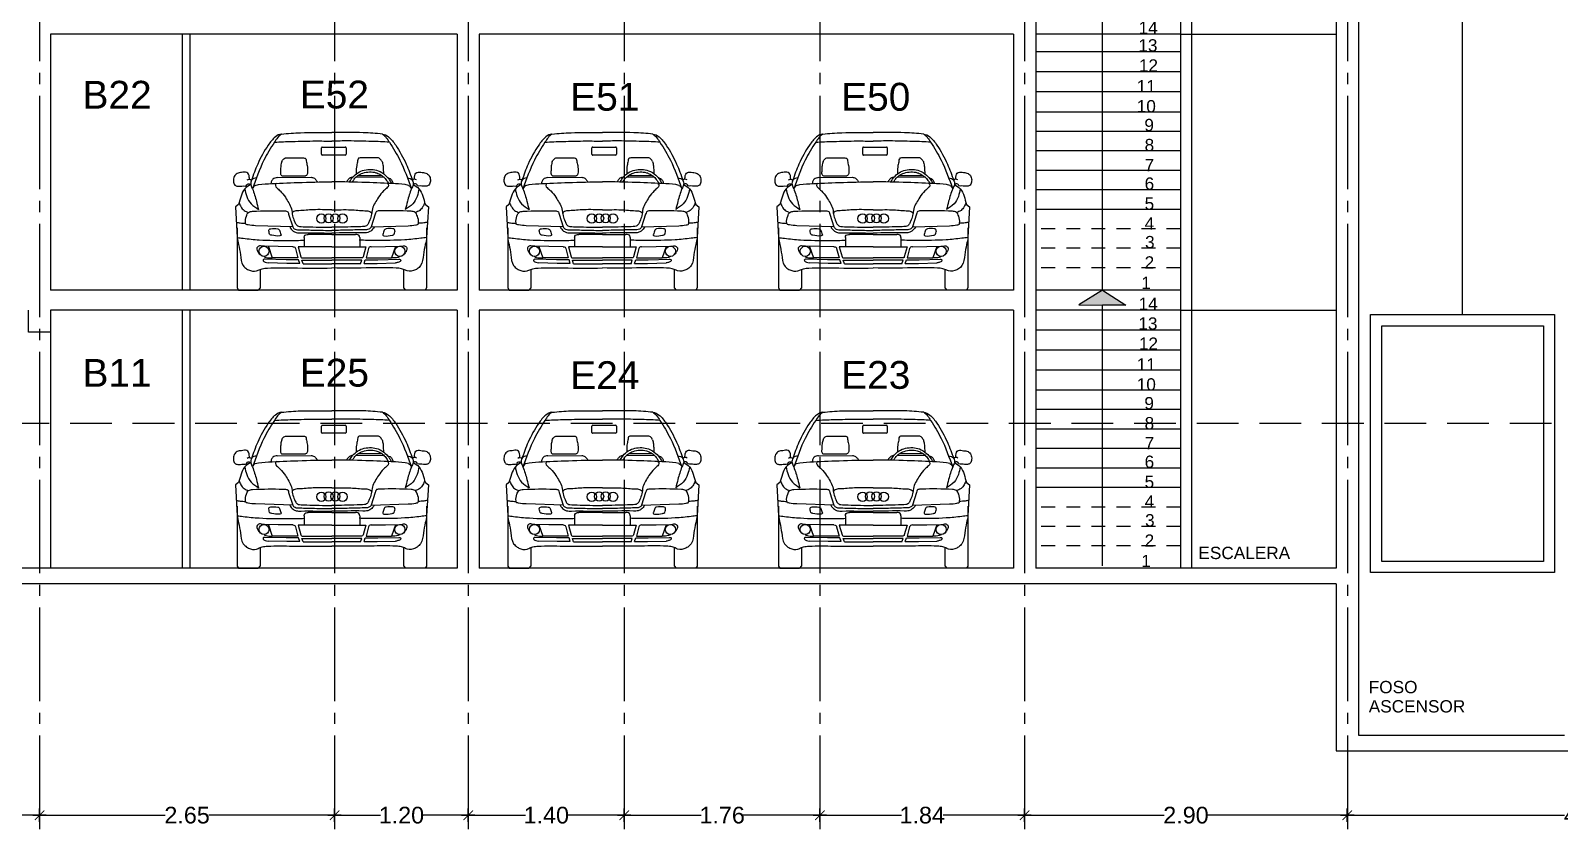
# Model space of a CAD drawing. Header units: millimetres. Extents: x 1217 to 2428, y 234 to 644.
# Drawn here: x 2234.74 to 2248.48, y 372.55 to 379.7 of the extents above; entities that cross this region are included whole.
import ezdxf

# ---------------------------------------------------------------- set-up
doc = ezdxf.new("R2010")
doc.units = ezdxf.units.MM
doc.linetypes.add('ACAD_ISO04W100', pattern=[30, 24, -3, 0, -3])
doc.linetypes.add('HIDDEN2', pattern=[0.1875, 0.125, -0.0625])
doc.layers.get('0').update_dxf_attribs({"lineweight": 5})
for name, color, linetype in [('0.1', 251, 'Continuous'), ('0.2', 2, 'Continuous'), ('0.3', 6, 'Continuous'), ('Ejes', 8, 'Continuous'), ('estructura', 3, 'Continuous'), ('Muebles', 8, 'Continuous'), ('MURO', 5, 'Continuous'), ('Texto', 1, 'Continuous')]:
    doc.layers.add(name, color=color, linetype=linetype)
doc.styles.add('INTERARQ', font='arial.ttf')
doc.styles.get("Standard").update_dxf_attribs({"font": 'arial.ttf'})
doc.dimstyles.new('ESCALA_1-50', dxfattribs={"dimtxt": 0.15, "dimasz": 0.06, "dimexe": 0.18, "dimexo": 0.0625, "dimgap": 0, "dimtad": 0, "dimtih": 1, "dimtoh": 1, "dimzin": 0, "dimdsep": 46, "dimtxsty": 'INTERARQ', "dimblk": 'DIMTICK', "dimcen": 0, "dimse1": 1, "dimse2": 1, "dimclrd": 256, "dimclre": 1, "dimclrt": 2, "dimadec": 0, "dimazin": 0, "dimtfac": 4.5, "dimtofl": 0, "dimtmove": 2, "dimatfit": 3, "dimldrblk": 'DIMTICK', "dimfxl": 1, "dimtolj": 1, "dimtzin": 0, "dimarcsym": 0})

# ---------------------------------------------------------------- blocks, each defined once
blk = doc.blocks.new('A$C0762399E')
for p, q in [((0.79, 1.221), (0.79, 1.277)), ((0.798, 1.285), (1.003, 1.285)), ((1.011, 1.277), (1.011, 1.221)), ((0.467, 1.187), (0.621, 1.187)), ((1.003, 1.213), (0.798, 1.213)), ((1.302, 1.187), (1.148, 1.187)), ((0.393, 1.01), (0.698, 1.013)), ((0.45, 1.027), (0.648, 1.027)), ((1.356, 1.01), (1.099, 1.013)), ((1.319, 1.027), (1.121, 1.027)), ((0.044, 0.77), (0.018, 0.748)), ((0.018, 0.748), (0.033, 0.471)), ((1.724, 0.77), (1.751, 0.748)), ((1.751, 0.748), (1.735, 0.471)), ((0.033, 0.558), (0.033, 0.019)), ((0.532, 0.567), (0.199, 0.578)), ((0.495, 0.681), (0.532, 0.567)), ((1.273, 0.681), (1.237, 0.567)), ((1.237, 0.567), (1.57, 0.578)), ((1.735, 0.558), (1.735, 0.019)), ((0.635, 0.471), (0.635, 0.387)), ((0.884, 0.5), (0.672, 0.5)), ((0.884, 0.5), (1.096, 0.5)), ((1.134, 0.471), (1.134, 0.387)), ((0.402, 0.391), (0.277, 0.393)), ((0.473, 0.272), (0.284, 0.276)), ((0.313, 0.39), (0.348, 0.289)), ((0.578, 0.289), (0.348, 0.289)), ((0.532, 0.389), (0.402, 0.391)), ((0.556, 0.372), (0.578, 0.289)), ((0.884, 0.387), (0.58, 0.387)), ((0.58, 0.387), (0.605, 0.299)), ((0.624, 0.289), (0.884, 0.289)), ((0.884, 0.387), (1.189, 0.387)), ((1.145, 0.289), (0.884, 0.289)), ((1.189, 0.387), (1.164, 0.299)), ((1.212, 0.372), (1.191, 0.289)), ((1.191, 0.289), (1.421, 0.289)), ((1.237, 0.389), (1.367, 0.391)), ((1.296, 0.272), (1.485, 0.276)), ((1.367, 0.391), (1.491, 0.393)), ((1.456, 0.39), (1.421, 0.289)), ((0.24, 0.186), (0.24, 0.021)), ((0.479, 0.24), (0.311, 0.244)), ((0.585, 0.272), (0.473, 0.272)), ((0.596, 0.24), (0.479, 0.24)), ((0.596, 0.24), (0.585, 0.272)), ((0.615, 0.268), (0.884, 0.268)), ((0.626, 0.237), (0.615, 0.268)), ((0.626, 0.237), (0.884, 0.237)), ((1.153, 0.268), (0.884, 0.268)), ((1.142, 0.237), (0.884, 0.237)), ((1.142, 0.237), (1.153, 0.268)), ((1.173, 0.24), (1.184, 0.272)), ((1.173, 0.24), (1.29, 0.24)), ((1.184, 0.272), (1.296, 0.272)), ((1.29, 0.24), (1.457, 0.244)), ((1.528, 0.186), (1.528, 0.021)), ((0.033, 0.019), (0.046, 0)), ((0.046, 0), (0.223, 0)), ((0.24, 0.021), (0.223, 0)), ((1.528, 0.021), (1.546, 0)), ((1.723, 0), (1.546, 0)), ((1.735, 0.019), (1.723, 0))]:
    blk.add_line(p, q)
for centre, major_axis, start_param, end_param in [((0.798, 1.277), (0, 0.00801), 0, 1.570796), ((1.003, 1.277), (0, 0.00801), -1.570796, 0), ((0.798, 1.221), (0, 0.00801), 1.570796, 3.141593), ((1.003, 1.221), (0, 0.00801), 3.141593, 4.712389), ((0.855, 0.645), (0, 0.0413), 4.712389, 10.995574), ((0.914, 0.645), (0, 0.0413), 4.712389, 10.995574), ((0.789, 0.642), (0, 0.0423), 4.712389, 10.995574), ((0.98, 0.642), (0, 0.0423), 4.712389, 10.995574), ((0.274, 0.348), (0, 0.0461), -1.570796, 4.712389), ((1.495, 0.348), (0, 0.0461), -1.570796, 4.712389)]:
    blk.add_ellipse(centre, major_axis=major_axis, ratio=0.985583, start_param=start_param, end_param=end_param)
for points, knots in [([(0.431, 1.401), (0.411, 1.401), (0.362, 1.371), (0.291, 1.278), (0.218, 1.145), (0.178, 1.034), (0.161, 0.984)], [0, 0, 0, 0, 0.0601891, 0.1576359, 0.3505039, 0.5068541, 0.5068541, 0.5068541, 0.5068541]), ([(0.431, 1.401), (0.404, 1.385), (0.35, 1.302), (0.253, 1.145), (0.202, 0.996), (0.17, 0.91)], [0, 0, 0, 0, 0.0954655, 0.2803949, 0.5547771, 0.5547771, 0.5547771, 0.5547771]), ([(0.431, 1.401), (0.488, 1.408), (0.639, 1.419), (0.79, 1.415), (0.884, 1.415)], [0, 0, 0, 0, 0.1718014, 0.4537492, 0.4537492, 0.4537492, 0.4537492]), ([(1.338, 1.401), (1.281, 1.408), (1.13, 1.419), (0.978, 1.415), (0.884, 1.415)], [0, 0, 0, 0, 0.1718014, 0.4537492, 0.4537492, 0.4537492, 0.4537492]), ([(1.338, 1.401), (1.358, 1.401), (1.407, 1.371), (1.478, 1.278), (1.55, 1.145), (1.591, 1.034), (1.608, 0.984)], [0, 0, 0, 0, 0.0601891, 0.1576359, 0.3505039, 0.5068541, 0.5068541, 0.5068541, 0.5068541]), ([(1.338, 1.401), (1.365, 1.385), (1.418, 1.302), (1.516, 1.145), (1.566, 0.996), (1.599, 0.91)], [0, 0, 0, 0, 0.0954655, 0.2803949, 0.5547771, 0.5547771, 0.5547771, 0.5547771]), ([(0.368, 1.329), (0.421, 1.333), (0.545, 1.336), (0.717, 1.341), (0.836, 1.339), (0.884, 1.339)], [0, 0, 0, 0, 0.1602553, 0.3709574, 0.5166785, 0.5166785, 0.5166785, 0.5166785]), ([(1.401, 1.329), (1.348, 1.333), (1.224, 1.336), (1.052, 1.341), (0.933, 1.339), (0.884, 1.339)], [0, 0, 0, 0, 0.1602553, 0.3709574, 0.5166785, 0.5166785, 0.5166785, 0.5166785]), ([(0.434, 1.154), (0.43, 1.142), (0.423, 1.115), (0.424, 1.078), (0.419, 1.048), (0.427, 1.032), (0.438, 1.026), (0.446, 1.027), (0.45, 1.027)], [0, 0, 0, 0, 0.036683, 0.0803571, 0.1106049, 0.1229673, 0.1321338, 0.145492, 0.145492, 0.145492, 0.145492]), ([(0.434, 1.154), (0.436, 1.158), (0.441, 1.169), (0.452, 1.18), (0.462, 1.187), (0.467, 1.187)], [0, 0, 0, 0, 0.01512727, 0.03338977, 0.04812819, 0.04812819, 0.04812819, 0.04812819]), ([(0.621, 1.187), (0.627, 1.187), (0.637, 1.189), (0.653, 1.179), (0.654, 1.152), (0.665, 1.114), (0.667, 1.072), (0.664, 1.039), (0.653, 1.027), (0.648, 1.027)], [0, 0, 0, 0, 0.017833, 0.0294408, 0.0497292, 0.0905574, 0.1493816, 0.1731214, 0.1884376, 0.1884376, 0.1884376, 0.1884376]), ([(1.148, 1.187), (1.142, 1.187), (1.132, 1.189), (1.116, 1.179), (1.115, 1.152), (1.104, 1.114), (1.102, 1.075), (1.103, 1.05), (1.105, 1.045)], [0, 0, 0, 0, 0.45179, 0.745869, 1.259863, 2.294225, 3.784505, 4.146199, 4.146199, 4.146199, 4.146199]), ([(1.335, 1.154), (1.332, 1.158), (1.328, 1.169), (1.317, 1.18), (1.307, 1.187), (1.302, 1.187)], [0, 0, 0, 0, 0.01512727, 0.03338977, 0.04812819, 0.04812819, 0.04812819, 0.04812819]), ([(1.335, 1.154), (1.338, 1.142), (1.346, 1.115), (1.344, 1.079), (1.349, 1.055), (1.347, 1.046)], [0, 0, 0, 0, 0.929344, 2.035806, 2.7062, 2.7062, 2.7062, 2.7062]), ([(0.143, 0.995), (0.143, 1.002), (0.141, 1.017), (0.14, 1.041), (0.114, 1.067), (0.074, 1.054), (0.032, 1.054), (0.002, 1.02), (-0.003, 0.981), (0.006, 0.942), (0.047, 0.927), (0.078, 0.939), (0.116, 0.931), (0.122, 0.955), (0.142, 0.958), (0.15, 0.949), (0.156, 0.948)], [0, 0, 0, 0, 0.0196918, 0.0469339, 0.0687702, 0.1165404, 0.1581289, 0.1948659, 0.237537, 0.2735027, 0.3011615, 0.3532, 0.3786345, 0.3957657, 0.4128505, 0.428549, 0.428549, 0.428549, 0.428549]), ([(0.123, 0.989), (0.128, 0.995), (0.144, 0.996), (0.157, 0.993), (0.163, 0.988)], [0, 0, 0, 0, 0.02044679, 0.04135512, 0.04135512, 0.04135512, 0.04135512]), ([(0.206, 1.008), (0.19, 1.008), (0.157, 0.995), (0.151, 0.946), (0.165, 0.922), (0.17, 0.91)], [0, 0, 0, 0, 0.047564, 0.0877206, 0.1283319, 0.1283319, 0.1283319, 0.1283319]), ([(0.196, 0.941), (0.234, 0.951), (0.363, 0.957), (0.592, 0.968), (0.782, 0.972), (0.884, 0.972)], [0, 0, 0, 0, 0.118801, 0.3830667, 0.6892102, 0.6892102, 0.6892102, 0.6892102]), ([(0.393, 1.01), (0.386, 1.01), (0.372, 1.008), (0.354, 0.999), (0.345, 0.986), (0.339, 0.972), (0.337, 0.962), (0.336, 0.956)], [0, 0, 0, 0, 0.548928, 1.06378, 1.433579, 1.776931, 2.192959, 2.192959, 2.192959, 2.192959]), ([(0.698, 1.013), (0.702, 1.013), (0.712, 1.012), (0.727, 1.005), (0.741, 0.99), (0.749, 0.979), (0.755, 0.971)], [0, 0, 0, 0, 0.34141, 0.765221, 1.164188, 1.85785, 1.85785, 1.85785, 1.85785]), ([(1.572, 0.941), (1.534, 0.951), (1.405, 0.957), (1.177, 0.968), (0.986, 0.972), (0.884, 0.972)], [0, 0, 0, 0, 0.118801, 0.3830667, 0.6892102, 0.6892102, 0.6892102, 0.6892102]), ([(1.071, 1.013), (1.066, 1.013), (1.056, 1.012), (1.042, 1.005), (1.028, 0.99), (1.019, 0.979), (1.014, 0.971)], [0, 0, 0, 0, 0.34141, 0.765221, 1.164188, 1.85785, 1.85785, 1.85785, 1.85785]), ([(1.046, 0.976), (1.054, 0.989), (1.072, 1.019), (1.116, 1.057), (1.175, 1.082), (1.238, 1.086), (1.306, 1.075), (1.362, 1.038), (1.4, 0.995), (1.415, 0.967), (1.42, 0.957)], [0, 0, 0, 0, 1.111135, 2.660995, 4.257463, 5.907866, 7.430432, 9.359443, 10.85602, 11.72811, 11.72811, 11.72811, 11.72811]), ([(1.068, 0.97), (1.073, 0.979), (1.086, 1.002), (1.117, 1.031), (1.165, 1.054), (1.221, 1.065), (1.274, 1.059), (1.315, 1.041), (1.35, 1.02), (1.373, 0.988), (1.388, 0.967), (1.394, 0.958)], [0.643017, 0.643017, 0.643017, 0.643017, 1.402629, 2.583728, 3.813932, 5.389278, 6.848739, 7.774605, 8.80308, 9.884391, 10.707911, 10.707911, 10.707911, 10.707911]), ([(1.335, 1.029), (1.334, 1.028), (1.329, 1.026), (1.323, 1.027), (1.319, 1.027)], [3.2602864, 3.2602864, 3.2602864, 3.2602864, 3.347542, 3.6859629, 3.6859629, 3.6859629, 3.6859629]), ([(1.386, 1.009), (1.39, 1.009), (1.4, 1.006), (1.414, 0.999), (1.424, 0.986), (1.43, 0.972), (1.432, 0.962), (1.433, 0.956)], [0.275756, 0.275756, 0.275756, 0.275756, 0.548928, 1.06378, 1.433579, 1.776931, 2.192959, 2.192959, 2.192959, 2.192959]), ([(1.563, 1.008), (1.578, 1.008), (1.612, 0.995), (1.618, 0.946), (1.604, 0.922), (1.599, 0.91)], [0, 0, 0, 0, 0.047564, 0.0877206, 0.1283319, 0.1283319, 0.1283319, 0.1283319]), ([(1.645, 0.989), (1.641, 0.995), (1.625, 0.996), (1.611, 0.993), (1.606, 0.988)], [0, 0, 0, 0, 0.02044679, 0.04135512, 0.04135512, 0.04135512, 0.04135512]), ([(1.626, 0.995), (1.626, 1.002), (1.628, 1.017), (1.629, 1.041), (1.654, 1.067), (1.694, 1.054), (1.737, 1.054), (1.767, 1.02), (1.772, 0.981), (1.762, 0.942), (1.722, 0.927), (1.691, 0.939), (1.653, 0.931), (1.647, 0.955), (1.626, 0.958), (1.618, 0.949), (1.613, 0.948)], [0, 0, 0, 0, 0.0196918, 0.0469339, 0.0687702, 0.1165404, 0.1581289, 0.1948659, 0.237537, 0.2735027, 0.3011615, 0.3532, 0.3786345, 0.3957657, 0.4128505, 0.428549, 0.428549, 0.428549, 0.428549]), ([(0.155, 0.948), (0.135, 0.939), (0.072, 0.897), (0.063, 0.817), (0.044, 0.77)], [0, 0, 0, 0, 0.0647936, 0.2151508, 0.2151508, 0.2151508, 0.2151508]), ([(0.102, 0.91), (0.105, 0.887), (0.117, 0.839), (0.154, 0.766), (0.203, 0.739), (0.226, 0.723)], [0, 0, 0, 0, 0.0694197, 0.1474029, 0.2316362, 0.2316362, 0.2316362, 0.2316362]), ([(0.17, 0.91), (0.184, 0.873), (0.205, 0.811), (0.217, 0.747), (0.226, 0.723)], [0, 0, 0, 0, 0.1158529, 0.1927663, 0.1927663, 0.1927663, 0.1927663]), ([(0.386, 0.958), (0.379, 0.96), (0.372, 0.936), (0.391, 0.915), (0.429, 0.886), (0.464, 0.838), (0.497, 0.784), (0.526, 0.73), (0.526, 0.67), (0.546, 0.624), (0.559, 0.592), (0.574, 0.575), (0.608, 0.568), (0.673, 0.569), (0.771, 0.565), (0.846, 0.564), (0.884, 0.564)], [0, 0, 0, 0, 0.0207783, 0.0434063, 0.086193, 0.1600623, 0.2180782, 0.2752155, 0.3377244, 0.3914301, 0.422808, 0.438689, 0.4577892, 0.5238556, 0.6362427, 0.7500368, 0.7500368, 0.7500368, 0.7500368]), ([(1.383, 0.958), (1.39, 0.96), (1.397, 0.936), (1.377, 0.915), (1.34, 0.886), (1.305, 0.838), (1.272, 0.784), (1.243, 0.73), (1.243, 0.67), (1.223, 0.624), (1.21, 0.592), (1.195, 0.575), (1.161, 0.568), (1.095, 0.569), (0.998, 0.565), (0.922, 0.564), (0.884, 0.564)], [0, 0, 0, 0, 0.0207783, 0.0434063, 0.086193, 0.1600623, 0.2180782, 0.2752155, 0.3377244, 0.3914301, 0.422808, 0.438689, 0.4577892, 0.5238556, 0.6362427, 0.7500368, 0.7500368, 0.7500368, 0.7500368]), ([(1.599, 0.91), (1.584, 0.873), (1.564, 0.811), (1.551, 0.747), (1.543, 0.723)], [0, 0, 0, 0, 0.1158529, 0.1927663, 0.1927663, 0.1927663, 0.1927663]), ([(1.667, 0.91), (1.663, 0.887), (1.652, 0.839), (1.615, 0.766), (1.566, 0.739), (1.543, 0.723)], [0, 0, 0, 0, 0.0694197, 0.1474029, 0.2316362, 0.2316362, 0.2316362, 0.2316362]), ([(1.614, 0.948), (1.633, 0.939), (1.697, 0.897), (1.706, 0.817), (1.724, 0.77)], [0, 0, 0, 0, 0.0647936, 0.2151508, 0.2151508, 0.2151508, 0.2151508]), ([(0.05, 0.784), (0.055, 0.772), (0.066, 0.747), (0.092, 0.712), (0.121, 0.701), (0.136, 0.698)], [0, 0, 0, 0, 0.0378212, 0.0816698, 0.12574, 0.12574, 0.12574, 0.12574]), ([(0.115, 0.588), (0.11, 0.589), (0.103, 0.623), (0.112, 0.655), (0.131, 0.704), (0.257, 0.715), (0.365, 0.711), (0.47, 0.712), (0.493, 0.702), (0.493, 0.688), (0.495, 0.681)], [0, 0, 0, 0, 0.014448, 0.0781418, 0.1164324, 0.1541273, 0.4266135, 0.4576375, 0.4720932, 0.4942785, 0.4942785, 0.4942785, 0.4942785]), ([(0.884, 0.721), (0.828, 0.721), (0.73, 0.726), (0.617, 0.713), (0.554, 0.713), (0.526, 0.697), (0.526, 0.685)], [0, 0, 0, 0, 0.1685572, 0.2965898, 0.3335188, 0.3679152, 0.3679152, 0.3679152, 0.3679152]), ([(0.884, 0.721), (0.941, 0.721), (1.039, 0.726), (1.152, 0.713), (1.215, 0.713), (1.243, 0.697), (1.242, 0.685)], [0, 0, 0, 0, 0.1685572, 0.2965898, 0.3335188, 0.3679152, 0.3679152, 0.3679152, 0.3679152]), ([(1.654, 0.588), (1.659, 0.589), (1.666, 0.623), (1.657, 0.655), (1.637, 0.704), (1.511, 0.715), (1.404, 0.711), (1.299, 0.712), (1.276, 0.702), (1.276, 0.688), (1.273, 0.681)], [0, 0, 0, 0, 0.014448, 0.0781418, 0.1164324, 0.1541273, 0.4266135, 0.4576375, 0.4720932, 0.4942785, 0.4942785, 0.4942785, 0.4942785]), ([(1.719, 0.784), (1.713, 0.772), (1.702, 0.747), (1.676, 0.712), (1.647, 0.701), (1.633, 0.698)], [0, 0, 0, 0, 0.0378212, 0.0816698, 0.12574, 0.12574, 0.12574, 0.12574]), ([(0.026, 0.61), (0.036, 0.607), (0.064, 0.603), (0.091, 0.6), (0.108, 0.601)], [0, 0, 0, 0, 0.03352122, 0.08275528, 0.08275528, 0.08275528, 0.08275528]), ([(0.199, 0.578), (0.176, 0.579), (0.148, 0.58), (0.12, 0.588), (0.115, 0.588)], [0, 0, 0, 0, 0.06777526, 0.08486003, 0.08486003, 0.08486003, 0.08486003]), ([(0.318, 0.533), (0.316, 0.536), (0.32, 0.549), (0.352, 0.553), (0.38, 0.554), (0.409, 0.547), (0.419, 0.528), (0.422, 0.511), (0.43, 0.491), (0.391, 0.478), (0.365, 0.491), (0.32, 0.495), (0.32, 0.52), (0.317, 0.533)], [0, 0, 0, 0, 0.0129354, 0.0293715, 0.0897771, 0.1017748, 0.111895, 0.1505002, 0.1562851, 0.1695305, 0.2427746, 0.2557219, 0.2948095, 0.2948095, 0.2948095, 0.2948095]), ([(0.505, 0.566), (0.512, 0.552), (0.53, 0.531), (0.567, 0.513), (0.686, 0.517), (0.792, 0.512), (0.884, 0.512)], [0, 0, 0, 0, 0.0467422, 0.0762625, 0.1198892, 0.3979985, 0.3979985, 0.3979985, 0.3979985]), ([(0.532, 0.567), (0.535, 0.558), (0.557, 0.541), (0.626, 0.542), (0.736, 0.538), (0.832, 0.536), (0.884, 0.536)], [0, 0, 0, 0, 0.0286932, 0.0725899, 0.2046333, 0.3605748, 0.3605748, 0.3605748, 0.3605748]), ([(1.237, 0.567), (1.234, 0.558), (1.212, 0.541), (1.142, 0.542), (1.033, 0.538), (0.936, 0.536), (0.884, 0.536)], [0, 0, 0, 0, 0.0286932, 0.0725899, 0.2046333, 0.3605748, 0.3605748, 0.3605748, 0.3605748]), ([(1.264, 0.566), (1.256, 0.552), (1.239, 0.531), (1.202, 0.513), (1.083, 0.517), (0.977, 0.512), (0.884, 0.512)], [0, 0, 0, 0, 0.0467422, 0.0762625, 0.1198892, 0.3979985, 0.3979985, 0.3979985, 0.3979985]), ([(1.45, 0.533), (1.452, 0.536), (1.448, 0.549), (1.416, 0.553), (1.389, 0.554), (1.36, 0.547), (1.35, 0.528), (1.347, 0.511), (1.339, 0.491), (1.378, 0.478), (1.403, 0.491), (1.448, 0.495), (1.449, 0.52), (1.452, 0.533)], [0, 0, 0, 0, 0.0129354, 0.0293715, 0.0897771, 0.1017748, 0.111895, 0.1505002, 0.1562851, 0.1695305, 0.2427746, 0.2557219, 0.2948095, 0.2948095, 0.2948095, 0.2948095]), ([(1.57, 0.578), (1.592, 0.579), (1.621, 0.58), (1.648, 0.588), (1.654, 0.588)], [0, 0, 0, 0, 0.06777526, 0.08486003, 0.08486003, 0.08486003, 0.08486003]), ([(1.743, 0.61), (1.732, 0.607), (1.705, 0.603), (1.677, 0.6), (1.661, 0.601)], [0, 0, 0, 0, 0.03352122, 0.08275528, 0.08275528, 0.08275528, 0.08275528]), ([(0.033, 0.471), (0.035, 0.45), (0.049, 0.399), (0.064, 0.316), (0.069, 0.232), (0.111, 0.194), (0.15, 0.172), (0.19, 0.163), (0.229, 0.181), (0.261, 0.195), (0.366, 0.202), (0.574, 0.198), (0.767, 0.196), (0.884, 0.199)], [0, 0, 0, 0, 0.063049, 0.154497, 0.253624, 0.296431, 0.314931, 0.3893, 0.405203, 0.443052, 0.492142, 0.718098, 1.069536, 1.069536, 1.069536, 1.069536]), ([(0.033, 0.471), (0.051, 0.47), (0.116, 0.461), (0.269, 0.446), (0.453, 0.445), (0.589, 0.446), (0.639, 0.449)], [0, 0, 0, 0, 0.0536615, 0.1975957, 0.4588745, 0.6063632, 0.6063632, 0.6063632, 0.6063632]), ([(0.635, 0.471), (0.635, 0.475), (0.635, 0.487), (0.651, 0.5), (0.665, 0.5), (0.672, 0.5)], [0, 0, 0, 0, 0.01314212, 0.03156243, 0.05389012, 0.05389012, 0.05389012, 0.05389012]), ([(1.735, 0.471), (1.734, 0.45), (1.72, 0.399), (1.705, 0.316), (1.699, 0.232), (1.658, 0.194), (1.619, 0.172), (1.578, 0.163), (1.539, 0.181), (1.507, 0.195), (1.402, 0.202), (1.194, 0.198), (1.001, 0.196), (0.884, 0.199)], [0, 0, 0, 0, 0.063049, 0.154497, 0.253624, 0.296431, 0.314931, 0.3893, 0.405203, 0.443052, 0.492142, 0.718098, 1.069536, 1.069536, 1.069536, 1.069536]), ([(1.134, 0.471), (1.134, 0.475), (1.133, 0.487), (1.118, 0.5), (1.104, 0.5), (1.096, 0.5)], [0, 0, 0, 0, 0.01314212, 0.03156243, 0.05389012, 0.05389012, 0.05389012, 0.05389012]), ([(1.735, 0.471), (1.718, 0.47), (1.652, 0.461), (1.5, 0.446), (1.316, 0.445), (1.179, 0.446), (1.13, 0.449)], [0, 0, 0, 0, 0.0536615, 0.1975957, 0.4588745, 0.6063632, 0.6063632, 0.6063632, 0.6063632]), ([(0.274, 0.394), (0.266, 0.394), (0.252, 0.393), (0.234, 0.401), (0.22, 0.391), (0.207, 0.378), (0.213, 0.354), (0.224, 0.335), (0.234, 0.324), (0.239, 0.319)], [0, 0, 0, 0, 0.0233017, 0.0411942, 0.0538862, 0.0707293, 0.0936668, 0.1182238, 0.137989, 0.137989, 0.137989, 0.137989]), ([(0.284, 0.276), (0.279, 0.276), (0.271, 0.279), (0.264, 0.268), (0.267, 0.261), (0.273, 0.254), (0.289, 0.249), (0.302, 0.244), (0.311, 0.244)], [0, 0, 0, 0, 0.01349606, 0.02266249, 0.0285403, 0.03514669, 0.04950226, 0.07679962, 0.07679962, 0.07679962, 0.07679962]), ([(0.274, 0.301), (0.278, 0.298), (0.302, 0.287), (0.329, 0.289), (0.348, 0.289)], [0, 0, 0, 0, 0.01814875, 0.07653035, 0.07653035, 0.07653035, 0.07653035]), ([(0.532, 0.389), (0.538, 0.389), (0.551, 0.388), (0.555, 0.377), (0.556, 0.372)], [0, 0, 0, 0, 0.01790018, 0.03266252, 0.03266252, 0.03266252, 0.03266252]), ([(0.605, 0.299), (0.606, 0.295), (0.611, 0.288), (0.619, 0.289), (0.624, 0.289)], [0, 0, 0, 0, 0.00967169, 0.02282663, 0.02282663, 0.02282663, 0.02282663]), ([(1.164, 0.299), (1.163, 0.295), (1.158, 0.288), (1.149, 0.289), (1.145, 0.289)], [0, 0, 0, 0, 0.00967169, 0.02282663, 0.02282663, 0.02282663, 0.02282663]), ([(1.237, 0.389), (1.231, 0.389), (1.218, 0.388), (1.214, 0.377), (1.212, 0.372)], [0, 0, 0, 0, 0.01790018, 0.03266252, 0.03266252, 0.03266252, 0.03266252]), ([(1.495, 0.301), (1.49, 0.298), (1.466, 0.287), (1.44, 0.289), (1.421, 0.289)], [0, 0, 0, 0, 0.01814875, 0.07653035, 0.07653035, 0.07653035, 0.07653035]), ([(1.485, 0.276), (1.489, 0.276), (1.498, 0.279), (1.504, 0.268), (1.501, 0.261), (1.496, 0.254), (1.48, 0.249), (1.467, 0.244), (1.457, 0.244)], [0, 0, 0, 0, 0.01349606, 0.02266249, 0.0285403, 0.03514669, 0.04950226, 0.07679962, 0.07679962, 0.07679962, 0.07679962]), ([(1.495, 0.394), (1.503, 0.394), (1.516, 0.393), (1.535, 0.401), (1.549, 0.391), (1.562, 0.378), (1.556, 0.354), (1.545, 0.335), (1.535, 0.324), (1.53, 0.319)], [0, 0, 0, 0, 0.0233017, 0.0411942, 0.0538862, 0.0707293, 0.0936668, 0.1182238, 0.137989, 0.137989, 0.137989, 0.137989])]:
    blk.add_open_spline(points, degree=3, knots=knots)
for points in [[(1.117, 1.028), (1.119, 1.028), (1.12, 1.027), (1.121, 1.027)], [(0.196, 0.941), (0.184, 0.935), (0.175, 0.922), (0.17, 0.91)], [(1.572, 0.941), (1.585, 0.935), (1.594, 0.922), (1.599, 0.91)]]:
    blk.add_open_spline(points, degree=3)
blk = doc.blocks.new('DIMTICK')
at = {"color": 1}
for p, q in [((-1, 0), (1, 0)), ((0, 1), (0, -1))]:
    blk.add_line(p, q, dxfattribs=at)
at = {"color": 3, "const_width": 0.141}
blk.add_lwpolyline([(0.71, 0.71), (-0.71, -0.71)], dxfattribs=at)
blk = doc.blocks.new('*D1716')
at = {"layer": '0.1', "lineweight": -2, "ltscale": 3, "transparency": 16777216}
for p, q in [((2224.164, 372.253), (2242.953, 372.253)), ((2262.248, 372.253), (2243.459, 372.253))]:
    blk.add_line(p, q, dxfattribs=at)
at = {"layer": 'Defpoints', "color": 0, "ltscale": 3, "transparency": 16777216}
for p in [(2224.104, 374.731, 0), (2262.308, 373.051, 0), (2224.104, 372.253)]:
    blk.add_point(p, dxfattribs=at)
at = {"layer": '0.1', "lineweight": -2, "ltscale": 3, "transparency": 16777216, "xscale": 0.06, "yscale": 0.06, "zscale": 0.06, "rotation": 180}
blk.add_blockref('DIMTICK', (2224.104, 372.253), dxfattribs=at)
at = {"layer": '0.1', "lineweight": -2, "ltscale": 3, "transparency": 16777216, "xscale": 0.06, "yscale": 0.06, "zscale": 0.06}
blk.add_blockref('DIMTICK', (2262.308, 372.253), dxfattribs=at)
at = {"layer": '0.1', "color": 2, "ltscale": 3, "transparency": 16777216, "insert": (2243.206, 372.253), "char_height": 0.15, "attachment_point": 5, "style": 'INTERARQ'}
blk.add_mtext('\\A1;38.20', dxfattribs=at)
blk = doc.blocks.new('*D1598')
at = {"layer": '0.1', "lineweight": -2, "ltscale": 3, "transparency": 16777216}
for p, q in [((2232.234, 372.651), (2233.3, 372.651)), ((2234.759, 372.651), (2233.692, 372.651))]:
    blk.add_line(p, q, dxfattribs=at)
at = {"layer": 'Defpoints', "color": 0, "ltscale": 3, "transparency": 16777216}
for p in [(2234.819, 374.293, 0), (2232.174, 373.79, 0), (2234.819, 372.651)]:
    blk.add_point(p, dxfattribs=at)
at = {"layer": '0.1', "lineweight": -2, "ltscale": 3, "transparency": 16777216, "xscale": 0.06, "yscale": 0.06, "zscale": 0.06, "rotation": 180}
blk.add_blockref('DIMTICK', (2232.174, 372.651), dxfattribs=at)
at = {"layer": '0.1', "lineweight": -2, "ltscale": 3, "transparency": 16777216, "xscale": 0.06, "yscale": 0.06, "zscale": 0.06}
blk.add_blockref('DIMTICK', (2234.819, 372.651), dxfattribs=at)
at = {"layer": '0.1', "color": 2, "ltscale": 3, "transparency": 16777216, "insert": (2233.496, 372.651), "char_height": 0.15, "attachment_point": 5, "style": 'INTERARQ'}
blk.add_mtext('\\A1;2.64', dxfattribs=at)
blk = doc.blocks.new('*D1599')
at = {"layer": '0.1', "lineweight": -2, "ltscale": 3, "transparency": 16777216}
for p, q in [((2234.879, 372.651), (2235.948, 372.651)), ((2237.411, 372.651), (2236.341, 372.651))]:
    blk.add_line(p, q, dxfattribs=at)
at = {"layer": 'Defpoints', "color": 0, "ltscale": 3, "transparency": 16777216}
for p in [(2234.819, 374.293, 0), (2237.471, 374.002, 0), (2237.471, 372.651)]:
    blk.add_point(p, dxfattribs=at)
at = {"layer": '0.1', "lineweight": -2, "ltscale": 3, "transparency": 16777216, "xscale": 0.06, "yscale": 0.06, "zscale": 0.06, "rotation": 180}
blk.add_blockref('DIMTICK', (2234.819, 372.651), dxfattribs=at)
at = {"layer": '0.1', "lineweight": -2, "ltscale": 3, "transparency": 16777216, "xscale": 0.06, "yscale": 0.06, "zscale": 0.06}
blk.add_blockref('DIMTICK', (2237.471, 372.651), dxfattribs=at)
at = {"layer": '0.1', "color": 2, "ltscale": 3, "transparency": 16777216, "insert": (2236.145, 372.651), "char_height": 0.15, "attachment_point": 5, "style": 'INTERARQ'}
blk.add_mtext('\\A1;2.65', dxfattribs=at)
blk = doc.blocks.new('*D1600')
at = {"layer": '0.1', "lineweight": -2, "ltscale": 3, "transparency": 16777216}
for p, q in [((2237.531, 372.651), (2237.883, 372.651)), ((2238.611, 372.651), (2238.258, 372.651))]:
    blk.add_line(p, q, dxfattribs=at)
at = {"layer": 'Defpoints', "color": 0, "ltscale": 3, "transparency": 16777216}
for p in [(2237.471, 374.002, 0), (2238.671, 374.055, 0), (2238.671, 372.651)]:
    blk.add_point(p, dxfattribs=at)
at = {"layer": '0.1', "lineweight": -2, "ltscale": 3, "transparency": 16777216, "xscale": 0.06, "yscale": 0.06, "zscale": 0.06, "rotation": 180}
blk.add_blockref('DIMTICK', (2237.471, 372.651), dxfattribs=at)
at = {"layer": '0.1', "lineweight": -2, "ltscale": 3, "transparency": 16777216, "xscale": 0.06, "yscale": 0.06, "zscale": 0.06}
blk.add_blockref('DIMTICK', (2238.671, 372.651), dxfattribs=at)
at = {"layer": '0.1', "color": 2, "ltscale": 3, "transparency": 16777216, "insert": (2238.071, 372.651), "char_height": 0.15, "attachment_point": 5, "style": 'INTERARQ'}
blk.add_mtext('\\A1;1.20', dxfattribs=at)
blk = doc.blocks.new('*D1601')
at = {"layer": '0.1', "lineweight": -2, "ltscale": 3, "transparency": 16777216}
for p, q in [((2238.731, 372.651), (2239.185, 372.651)), ((2240.014, 372.651), (2239.56, 372.651))]:
    blk.add_line(p, q, dxfattribs=at)
at = {"layer": 'Defpoints', "color": 0, "ltscale": 3, "transparency": 16777216}
for p in [(2238.671, 374.055, 0), (2240.074, 373.976, 0), (2240.074, 372.651)]:
    blk.add_point(p, dxfattribs=at)
at = {"layer": '0.1', "lineweight": -2, "ltscale": 3, "transparency": 16777216, "xscale": 0.06, "yscale": 0.06, "zscale": 0.06, "rotation": 180}
blk.add_blockref('DIMTICK', (2238.671, 372.651), dxfattribs=at)
at = {"layer": '0.1', "lineweight": -2, "ltscale": 3, "transparency": 16777216, "xscale": 0.06, "yscale": 0.06, "zscale": 0.06}
blk.add_blockref('DIMTICK', (2240.074, 372.651), dxfattribs=at)
at = {"layer": '0.1', "color": 2, "ltscale": 3, "transparency": 16777216, "insert": (2239.373, 372.651), "char_height": 0.15, "attachment_point": 5, "style": 'INTERARQ'}
blk.add_mtext('\\A1;1.40', dxfattribs=at)
blk = doc.blocks.new('*D1602')
at = {"layer": '0.1', "lineweight": -2, "ltscale": 3, "transparency": 16777216}
for p, q in [((2240.134, 372.651), (2240.765, 372.651)), ((2241.772, 372.651), (2241.141, 372.651))]:
    blk.add_line(p, q, dxfattribs=at)
at = {"layer": 'Defpoints', "color": 0, "ltscale": 3, "transparency": 16777216}
for p in [(2240.074, 373.976, 0), (2241.832, 374.019, 0), (2241.832, 372.651)]:
    blk.add_point(p, dxfattribs=at)
at = {"layer": '0.1', "lineweight": -2, "ltscale": 3, "transparency": 16777216, "xscale": 0.06, "yscale": 0.06, "zscale": 0.06, "rotation": 180}
blk.add_blockref('DIMTICK', (2240.074, 372.651), dxfattribs=at)
at = {"layer": '0.1', "lineweight": -2, "ltscale": 3, "transparency": 16777216, "xscale": 0.06, "yscale": 0.06, "zscale": 0.06}
blk.add_blockref('DIMTICK', (2241.832, 372.651), dxfattribs=at)
at = {"layer": '0.1', "color": 2, "ltscale": 3, "transparency": 16777216, "insert": (2240.953, 372.651), "char_height": 0.15, "attachment_point": 5, "style": 'INTERARQ'}
blk.add_mtext('\\A1;1.76', dxfattribs=at)
blk = doc.blocks.new('*D1603')
at = {"layer": '0.1', "lineweight": -2, "ltscale": 3, "transparency": 16777216}
for p, q in [((2241.892, 372.651), (2242.564, 372.651)), ((2243.611, 372.651), (2242.939, 372.651))]:
    blk.add_line(p, q, dxfattribs=at)
at = {"layer": 'Defpoints', "color": 0, "ltscale": 3, "transparency": 16777216}
for p in [(2241.832, 374.019, 0), (2243.671, 373.684, 0), (2243.671, 372.651)]:
    blk.add_point(p, dxfattribs=at)
at = {"layer": '0.1', "lineweight": -2, "ltscale": 3, "transparency": 16777216, "xscale": 0.06, "yscale": 0.06, "zscale": 0.06, "rotation": 180}
blk.add_blockref('DIMTICK', (2241.832, 372.651), dxfattribs=at)
at = {"layer": '0.1', "lineweight": -2, "ltscale": 3, "transparency": 16777216, "xscale": 0.06, "yscale": 0.06, "zscale": 0.06}
blk.add_blockref('DIMTICK', (2243.671, 372.651), dxfattribs=at)
at = {"layer": '0.1', "color": 2, "ltscale": 3, "transparency": 16777216, "insert": (2242.751, 372.651), "char_height": 0.15, "attachment_point": 5, "style": 'INTERARQ'}
blk.add_mtext('\\A1;1.84', dxfattribs=at)
blk = doc.blocks.new('*D1604')
at = {"layer": '0.1', "lineweight": -2, "ltscale": 3, "transparency": 16777216}
for p, q in [((2243.731, 372.651), (2244.925, 372.651)), ((2246.511, 372.651), (2245.317, 372.651))]:
    blk.add_line(p, q, dxfattribs=at)
at = {"layer": 'Defpoints', "color": 0, "ltscale": 3, "transparency": 16777216}
for p in [(2243.671, 373.684, 0), (2246.571, 373.808, 0), (2246.571, 372.651)]:
    blk.add_point(p, dxfattribs=at)
at = {"layer": '0.1', "lineweight": -2, "ltscale": 3, "transparency": 16777216, "xscale": 0.06, "yscale": 0.06, "zscale": 0.06, "rotation": 180}
blk.add_blockref('DIMTICK', (2243.671, 372.651), dxfattribs=at)
at = {"layer": '0.1', "lineweight": -2, "ltscale": 3, "transparency": 16777216, "xscale": 0.06, "yscale": 0.06, "zscale": 0.06}
blk.add_blockref('DIMTICK', (2246.571, 372.651), dxfattribs=at)
at = {"layer": '0.1', "color": 2, "ltscale": 3, "transparency": 16777216, "insert": (2245.121, 372.651), "char_height": 0.15, "attachment_point": 5, "style": 'INTERARQ'}
blk.add_mtext('\\A1;2.90', dxfattribs=at)
blk = doc.blocks.new('*D1605')
at = {"layer": '0.1', "lineweight": -2, "ltscale": 3, "transparency": 16777216}
for p, q in [((2246.631, 372.651), (2248.524, 372.651)), ((2250.811, 372.651), (2248.919, 372.651))]:
    blk.add_line(p, q, dxfattribs=at)
at = {"layer": 'Defpoints', "color": 0, "ltscale": 3, "transparency": 16777216}
for p in [(2246.571, 373.808, 0), (2250.871, 373.696, 0), (2250.871, 372.651)]:
    blk.add_point(p, dxfattribs=at)
at = {"layer": '0.1', "lineweight": -2, "ltscale": 3, "transparency": 16777216, "xscale": 0.06, "yscale": 0.06, "zscale": 0.06, "rotation": 180}
blk.add_blockref('DIMTICK', (2246.571, 372.651), dxfattribs=at)
at = {"layer": '0.1', "lineweight": -2, "ltscale": 3, "transparency": 16777216, "xscale": 0.06, "yscale": 0.06, "zscale": 0.06}
blk.add_blockref('DIMTICK', (2250.871, 372.651), dxfattribs=at)
at = {"layer": '0.1', "color": 2, "ltscale": 3, "transparency": 16777216, "insert": (2248.721, 372.651), "char_height": 0.15, "attachment_point": 5, "style": 'INTERARQ'}
blk.add_mtext('\\A1;4.30', dxfattribs=at)

msp = doc.modelspace()

# ---------------------------------------------------------------- hatches: boundary and pattern name
at = {"layer": 'Muebles', "linetype": 'ByBlock'}
h = msp.add_hatch(color=256, dxfattribs=at)
h.paths.add_polyline_path([(2244.58119, 377.23471), (2244.37014, 377.23618), (2244.37108, 377.37099)])
h.paths.add_polyline_path([(2244.37108, 377.37099), (2244.37014, 377.23618), (2244.1591, 377.23765)])

# ---------------------------------------------------------------- linework, layer by layer
at = {"layer": '0.1', "ltscale": 3}
msp.add_lwpolyline([(2247.60666, 377.15066), (2247.60666, 438.10099)], dxfattribs=at)
at = {"layer": '0.1', "ltscale": 3, "elevation": 0}
for points in [[(2244.37108, 377.37099), (2244.37108, 379.85099)], [(2244.37108, 377.39099), (2244.3714, 379.73617)], [(2245.07108, 379.67099), (2246.47108, 379.67099)], [(2245.07108, 379.67099), (2246.47108, 379.67099)], [(2244.37108, 374.89099), (2244.3714, 377.23617)], [(2245.07108, 377.19099), (2246.47108, 377.19099)], [(2245.07108, 377.19099), (2246.47108, 377.19099)]]:
    msp.add_lwpolyline(points, dxfattribs=at)
at = {"layer": '0.1', "linetype": 'HIDDEN2', "elevation": 0}
for points in [[(2245.07108, 377.92099), (2243.77108, 377.92099)], [(2245.07108, 377.74599), (2243.77108, 377.74599)], [(2245.07108, 377.57099), (2243.77108, 377.57099)], [(2245.07108, 375.42099), (2243.77108, 375.42099)], [(2245.07108, 375.24599), (2243.77108, 375.24599)], [(2245.07108, 375.07099), (2243.77108, 375.07099)]]:
    msp.add_lwpolyline(points, dxfattribs=at)
at = {"layer": '0.1', "ltscale": 3}
for points in [[(2248.43275, 374.83172), (2246.78058, 374.83172), (2246.78058, 377.15066), (2248.43275, 377.15066)], [(2248.33275, 374.93172), (2246.88058, 374.93172), (2246.88058, 377.05066), (2248.33275, 377.05066)]]:
    msp.add_lwpolyline(points, close=True, dxfattribs=at)
at = {"layer": '0.2', "ltscale": 3, "elevation": 0}
for points in [[(2245.07108, 379.67099), (2243.77108, 379.67099)], [(2245.07108, 379.51099), (2243.77108, 379.51099)], [(2245.07108, 379.33099), (2243.77108, 379.33099)], [(2245.07108, 379.15099), (2243.77108, 379.15099)], [(2245.07108, 377.37099), (2243.77108, 377.37099)], [(2245.07108, 377.19099), (2243.77108, 377.19099)], [(2245.07108, 377.01099), (2243.77108, 377.01099)], [(2245.07108, 376.83099), (2243.77108, 376.83099)], [(2245.07108, 376.65099), (2243.77108, 376.65099)]]:
    msp.add_lwpolyline(points, dxfattribs=at)
at = {"layer": '0.2', "linetype": 'HIDDEN2', "ltscale": 3, "elevation": 0}
msp.add_lwpolyline([(2262.46814, 376.17099), (2220.00243, 376.17099)], dxfattribs=at)
at = {"layer": '0.3', "ltscale": 3, "elevation": 0}
for points in [[(2236.10108, 379.67099), (2236.10108, 377.37099)], [(2236.17108, 379.67099), (2236.17108, 377.37099)], [(2245.07108, 378.97099), (2243.77108, 378.97099)], [(2245.07108, 378.79599), (2243.77108, 378.79599)], [(2245.07108, 378.62099), (2243.77108, 378.62099)], [(2245.07108, 378.44599), (2243.77108, 378.44599)], [(2234.91853, 377.19099), (2234.91853, 374.87099)], [(2236.10108, 377.19099), (2236.10108, 374.87099)], [(2236.17108, 377.19099), (2236.17108, 374.87099)], [(2245.07108, 376.47099), (2243.77108, 376.47099)], [(2245.07108, 376.29599), (2243.77108, 376.29599)], [(2245.07108, 376.12099), (2243.77108, 376.12099)], [(2245.07108, 375.94599), (2243.77108, 375.94599)]]:
    msp.add_lwpolyline(points, dxfattribs=at)
at = {"layer": 'Ejes', "linetype": 'ACAD_ISO04W100', "ltscale": 0.035, "elevation": 0}
for points in [[(2234.81853, 400.96664), (2234.81853, 371.9866)], [(2237.47067, 400.96664), (2237.47067, 371.98569)], [(2238.67112, 400.96664), (2238.67112, 371.9866)], [(2240.07395, 400.96664), (2240.07395, 371.9866)], [(2241.83167, 400.96664), (2241.83167, 371.9866)], [(2243.67112, 400.96664), (2243.67112, 371.9866)], [(2246.57111, 400.96664), (2246.57111, 371.9866)]]:
    msp.add_lwpolyline(points, dxfattribs=at)
at = {"layer": 'Muebles', "linetype": 'ByBlock', "elevation": 0}
for points in [[(2244.37108, 377.37099), (2244.1591, 377.23765), (2244.37014, 377.23618)], [(2244.37108, 377.37099), (2244.58119, 377.23471), (2244.37014, 377.23618)]]:
    msp.add_lwpolyline(points, dxfattribs=at)
at = {"layer": 'MURO', "ltscale": 3}
for p, q in [((2246.67108, 438.10099, 0), (2246.67108, 373.37099, 0)), ((2246.47108, 374.73099, 0), (2246.47108, 373.37099, 0)), ((2246.47108, 373.37099, 0), (2246.47108, 373.23099, 0)), ((2246.67108, 373.37099, 0), (2248.52111, 373.37099, 0)), ((2246.47108, 373.23099, 0), (2248.72111, 373.23099, 0))]:
    msp.add_line(p, q, dxfattribs=at)
at = {"layer": 'MURO', "ltscale": 3, "elevation": 0}
for points in [[(2246.47108, 436.20099), (2246.47108, 374.87099)], [(2243.77108, 436.05099), (2243.77108, 378.27099)], [(2245.17108, 382.12099), (2245.17108, 379.64099)], [(2245.07108, 380.54599), (2245.07108, 379.64099)], [(2245.07108, 379.85099), (2245.07108, 378.27099)], [(2245.17108, 379.85099), (2245.17108, 377.37099)], [(2238.57109, 379.67099), (2234.91853, 379.67099)], [(2234.91853, 379.67099), (2234.91853, 377.37099)], [(2238.57109, 379.67099), (2238.57109, 377.37099)], [(2243.57108, 379.67099), (2238.77109, 379.67099)], [(2238.77109, 379.67099), (2238.77109, 377.37099)], [(2243.57108, 379.67099), (2243.57108, 377.37099)], [(2243.77108, 379.69099), (2243.77108, 378.27099)], [(2245.07108, 379.67099), (2245.07108, 378.27099)], [(2245.17108, 379.67099), (2245.17108, 377.19099)], [(2245.07108, 378.27099), (2243.77108, 378.27099)], [(2243.77108, 378.27099), (2243.77108, 377.37099)], [(2245.07108, 378.27099), (2245.07108, 377.37099)], [(2243.77108, 378.09599), (2243.77108, 377.19099)], [(2245.07108, 378.09599), (2243.77108, 378.09599)], [(2245.07108, 378.09599), (2245.07108, 377.19099)], [(2238.57109, 377.37099), (2234.91853, 377.37099)], [(2243.57108, 377.37099), (2238.77109, 377.37099)], [(2234.91853, 377.19099), (2234.91853, 376.99099), (2234.71853, 376.99099), (2234.71853, 377.19099)], [(2238.57109, 377.19099), (2234.91853, 377.19099)], [(2238.57109, 377.19099), (2238.57109, 374.87099)], [(2238.77109, 377.19099), (2238.77109, 374.87099)], [(2243.57108, 377.19099), (2238.77109, 377.19099)], [(2243.57108, 377.19099), (2243.57108, 374.87099)], [(2243.77108, 377.19099), (2243.77108, 375.77099)], [(2245.07108, 377.19099), (2245.07108, 375.77099)], [(2245.17108, 377.19099), (2245.17108, 374.87099)], [(2245.07108, 375.77099), (2243.77108, 375.77099)], [(2243.77108, 375.77099), (2243.77108, 374.87099)], [(2245.07108, 375.77099), (2245.07108, 374.87099)], [(2245.07108, 375.59599), (2243.77108, 375.59599)], [(2238.57109, 374.87099), (2234.64057, 374.87099)], [(2243.57108, 374.87099), (2238.77109, 374.87099)], [(2246.47108, 374.87099), (2243.77108, 374.87099)], [(2246.47108, 374.73099), (2224.10385, 374.73099)]]:
    msp.add_lwpolyline(points, dxfattribs=at)

# ---------------------------------------------------------------- block references
at = {"layer": '0.1'}
for p in [(2236.56213, 377.37099, 0), (2238.99275, 377.37099, 0), (2241.4261, 377.37099, 0), (2236.56213, 374.87099, 0), (2238.99275, 374.87099, 0), (2241.4261, 374.87099, 0)]:
    msp.add_blockref('A$C0762399E', p, dxfattribs=at)

# ---------------------------------------------------------------- texts
at = {"layer": 'estructura', "color": 1, "attachment_point": 9, "line_spacing_factor": 0.938532}
for s, insert, char_height, width in [('\\fArial|b0|i0|c0|p34|;14', (2244.86706, 379.67231, 0), 0.1106475, 0.1026), ('\\fArial|b0|i0|c0|p34|;13', (2244.86487, 379.51305, 0), 0.1106475, 0.1026), ('\\fArial|b0|i0|c0|p34|;12', (2244.86966, 379.33385, 0), 0.1106475, 0.1026), ('\\fArial|b0|i0|c0|p34|;11', (2244.8505, 379.1469, 0), 0.1106475, 0.1026), ('\\fArial|b0|i0|c0|p34|;10', (2244.8505, 378.9659, 0), 0.1106475, 0.1026), ('\\fArial|b0|i0|c0|p34|;9', (2244.83306, 378.79707, 0), 0.1106475, 0.1026), ('\\fArial|b0|i0|c0|p34|;8', (2244.83542, 378.6173, 0), 0.1106475, 0.1026), ('\\fArial|b0|i0|c0|p34|;7', (2244.83542, 378.43879, 0), 0.1106475, 0.1026), ('\\fArial|b0|i0|c0|p34|;6', (2244.83542, 378.27087, 0), 0.1106475, 0.1026), ('\\fArial|b0|i0|c0|p34|;5', (2244.83542, 378.09123, 0), 0.1106475, 0.1026), ('\\fArial|b0|i0|c0|p34|;4', (2244.83542, 377.91404, 0), 0.1106475, 0.1026), ('\\fArial|b0|i0|c0|p34|;3', (2244.83945, 377.74491, 0), 0.1106475, 0.1026), ('\\fArial|b0|i0|c0|p34|;2', (2244.83542, 377.56369, 0), 0.1106475, 0.1026), ('\\fArial|b0|i0|c0|p34|;1', (2244.80516, 377.38046, 0), 0.1106475, 0.1026), ('\\fArial|b0|i0|c0|p34|;14', (2244.86706, 377.19199, 0), 0.1106475, 0.1026), ('\\fArial|b0|i0|c0|p34|;13', (2244.86487, 377.01305, 0), 0.1106475, 0.1026), ('\\fArial|b0|i0|c0|p34|;12', (2244.86966, 376.83385, 0), 0.1106475, 0.1026), ('\\fArial|b0|i0|c0|p34|;11', (2244.8505, 376.6469, 0), 0.1106475, 0.1026), ('\\fArial|b0|i0|c0|p34|;10', (2244.8505, 376.4659, 0), 0.1106475, 0.1026), ('\\fArial|b0|i0|c0|p34|;9', (2244.83306, 376.29707, 0), 0.1106475, 0.1026), ('\\fArial|b0|i0|c0|p34|;8', (2244.83542, 376.1173, 0), 0.1106475, 0.1026), ('\\fArial|b0|i0|c0|p34|;7', (2244.83542, 375.93879, 0), 0.1106475, 0.1026), ('\\fArial|b0|i0|c0|p34|;6', (2244.83542, 375.77087, 0), 0.1106475, 0.1026), ('\\fArial|b0|i0|c0|p34|;5', (2244.83542, 375.59123, 0), 0.1106475, 0.1026), ('\\fArial|b0|i0|c0|p34|;4', (2244.83542, 375.41404, 0), 0.1106475, 0.1026), ('\\fArial|b0|i0|c0|p34|;3', (2244.83945, 375.24491, 0), 0.1106475, 0.1026), ('\\fArial|b0|i0|c0|p34|;2', (2244.83542, 375.06369, 0), 0.1106475, 0.1026), ('ESCALERA', (2246.05742, 374.95167), 0.110647, 0.1026), ('\\fArial|b0|i0|c0|p34|;1', (2244.80516, 374.88046, 0), 0.1106475, 0.1026), ('\\pxql;FOSO ASCENSOR', (2247.69269, 373.57282), 0.1106475, 0.9292901)]:
    msp.add_mtext(s, dxfattribs=dict(at, insert=insert, char_height=char_height, width=width))
at = {"layer": 'Texto', "char_height": 0.25, "width": 1.9772647, "attachment_point": 5}
for s, insert in [('B22', (2235.5159, 379.1261, 0)), ('E52', (2237.46851, 379.1261, 0)), ('E51', (2239.89913, 379.1061, 0)), ('E50', (2242.33357, 379.10638, 0)), ('B11', (2235.5159, 376.6261, 0)), ('E25', (2237.46851, 376.6261, 0)), ('E24', (2239.89913, 376.6061, 0)), ('E23', (2242.33357, 376.60638, 0))]:
    msp.add_mtext(s, dxfattribs=dict(at, insert=insert))

# ---------------------------------------------------------------- dimensions: what is measured, and where the dimension line sits
at = {"layer": '0.1', "ltscale": 3}
for base, p1, p2, picture, middle in [((2224.10385, 372.25331), (2262.30808, 373.05099, 0), (2224.10385, 374.73099, 0), '*D1716', (2243.20597, 372.25331)), ((2234.81853, 372.65146), (2232.17399, 373.79045, 0), (2234.81853, 374.29321, 0), '*D1598', (2233.49626, 372.65146)), ((2237.47067, 372.65146), (2234.81853, 374.29321, 0), (2237.47067, 374.00235, 0), '*D1599', (2236.1446, 372.65146)), ((2238.67112, 372.65146), (2237.47067, 374.00235, 0), (2238.67112, 374.05533, 0), '*D1600', (2238.07089, 372.65146)), ((2240.07395, 372.65146), (2238.67112, 374.05533, 0), (2240.07395, 373.97586, 0), '*D1601', (2239.37254, 372.65146)), ((2241.83167, 372.65146), (2240.07395, 373.97586, 0), (2241.83167, 374.01889, 0), '*D1602', (2240.95281, 372.65146)), ((2243.67112, 372.65146), (2241.83167, 374.01889, 0), (2243.67112, 373.68449, 0), '*D1603', (2242.75139, 372.65146)), ((2246.57111, 372.65146), (2243.67112, 373.68449, 0), (2246.57111, 373.80848, 0), '*D1604', (2245.12111, 372.65146)), ((2250.87106, 372.65146), (2246.57111, 373.80848, 0), (2250.87106, 373.69599, 0), '*D1605', (2248.72108, 372.65146))]:
    dim = msp.add_linear_dim(base=base, p1=p1, p2=p2, dimstyle='ESCALA_1-50', dxfattribs=at)
    dim.commit()
    dim.dimension.update_dxf_attribs({"geometry": picture, "text_midpoint": middle})

doc.saveas('drawing.dxf')
